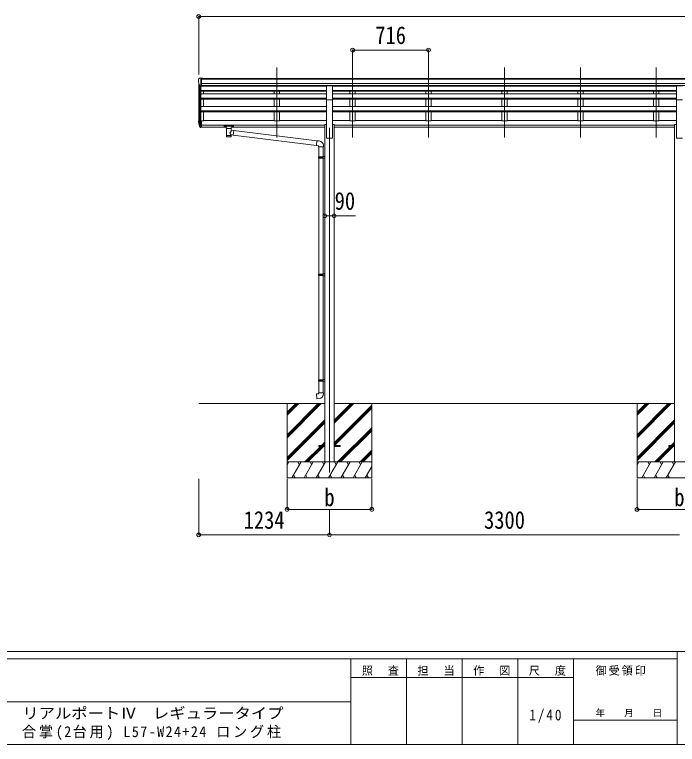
# Model space of a CAD drawing. Units: millimetres at full size. Extents: x -9783 to 33769, y -6828 to 6752.
# Drawn here: x 36 to 6287, y -6828 to 49 of the extents above; entities that cross this region are included whole.
import ezdxf
from ezdxf.enums import TextEntityAlignment as Align

# ---------------------------------------------------------------- set-up
doc = ezdxf.new("R2010")
doc.units = ezdxf.units.MM
doc.header["$LTSCALE"] = 35
doc.header["$PDMODE"] = 32
doc.header["$PDSIZE"] = 35
for name, color, linetype, lineweight in [('0-0_0', 7, 'Continuous', 9), ('0-1_本体', 4, 'Continuous', 9), ('0-2_部品', 7, 'Continuous', 9), ('0-8_PARTS2', 2, 'Continuous', 9), ('0-A_寸法', 6, 'Continuous', 9), ('F-0_240', 7, 'Continuous', 9)]:
    doc.layers.add(name, color=color, linetype=linetype, lineweight=lineweight)
doc.styles.add('ＭＳ ゴシック', font='')
doc.styles.get('ＭＳ ゴシック').set_extended_font_data('MS Gothic')

msp = doc.modelspace()

# ---------------------------------------------------------------- linework, layer by layer
at = {"layer": '0-0_0'}
for p, q in [((1772.2, -3616.8), (2961, -3616.8)), ((2606.2, -3616.8), (2606.2, -4316.8)), ((2606.2, -3910.98), (2900.38, -3616.8)), ((2606.2, -3925.12), (2914.53, -3616.8)), ((2606.2, -3939.26), (2928.67, -3616.8)), ((2606.2, -3727.13), (2716.54, -3616.8)), ((2606.2, -3712.99), (2702.39, -3616.8)), ((2606.2, -3698.85), (2688.25, -3616.8)), ((3051.4, -3802.43), (3237.04, -3616.8)), ((3051.4, -3788.29), (3222.89, -3616.8)), ((3051.4, -3774.15), (3208.75, -3616.8)), ((3051.4, -3616.8), (6261, -3616.8)), ((3051.4, -3986.28), (3406.2, -3631.48)), ((3406.2, -3616.8), (3406.2, -4316.8)), ((5906.2, -3616.8), (5906.2, -4316.8)), ((5906.2, -3910.98), (6200.38, -3616.8)), ((5906.2, -3925.12), (6214.53, -3616.8)), ((5906.2, -3939.26), (6228.67, -3616.8)), ((5906.2, -3727.13), (6016.54, -3616.8)), ((5906.2, -3712.99), (6002.39, -3616.8)), ((5906.2, -3698.85), (5988.25, -3616.8)), ((3051.4, -4000.42), (3406.2, -3645.62)), ((3053.66, -4012.3), (3406.2, -3659.76)), ((2606.2, -4123.11), (2961, -3768.31)), ((5906.2, -4123.11), (6261, -3768.31)), ((2606.2, -4137.25), (2961, -3782.45)), ((2606.2, -4151.4), (2961, -3796.6)), ((3083.01, -4166.8), (3406.2, -3843.61)), ((5906.2, -4137.25), (6261, -3782.45)), ((5906.2, -4151.4), (6261, -3796.6)), ((3097.15, -4166.8), (3406.2, -3857.75)), ((3111.3, -4166.8), (3406.2, -3871.9)), ((2929.15, -4012.3), (2961, -3980.44)), ((6229.15, -4012.3), (6261, -3980.44)), ((2774.65, -4166.8), (2920.15, -4021.3)), ((2788.79, -4166.8), (2934.29, -4021.3)), ((2802.93, -4166.8), (2948.43, -4021.3)), ((2943.29, -4012.3), (2961, -3994.59)), ((2957.43, -4012.3), (2961, -4008.73)), ((3295.15, -4166.8), (3406.2, -4055.74)), ((6074.65, -4166.8), (6220.15, -4021.3)), ((6088.79, -4166.8), (6234.29, -4021.3)), ((6102.93, -4166.8), (6248.43, -4021.3)), ((6243.29, -4012.3), (6261, -3994.59)), ((6257.43, -4012.3), (6261, -4008.73)), ((3309.29, -4166.8), (3406.2, -4069.89)), ((3323.43, -4166.8), (3406.2, -4084.03)), ((3406.2, -4166.8), (2606.2, -4166.8)), ((2606.2, -4194.3), (2622.08, -4166.8)), ((2650.95, -4316.8), (2737.55, -4166.8)), ((2722.55, -4192.78), (2707.55, -4166.8)), ((2766.42, -4316.8), (2853.02, -4166.8)), ((2838.02, -4192.78), (2823.02, -4166.8)), ((2881.89, -4316.8), (2968.49, -4166.8)), ((2953.49, -4192.78), (2938.49, -4166.8)), ((2997.36, -4316.8), (3083.96, -4166.8)), ((3068.96, -4192.78), (3053.96, -4166.8)), ((3112.83, -4316.8), (3199.43, -4166.8)), ((3184.43, -4192.78), (3169.43, -4166.8)), ((3228.3, -4316.8), (3314.9, -4166.8)), ((3284.9, -4166.8), (3299.9, -4192.78)), ((3400.37, -4166.8), (3406.2, -4176.9)), ((6706.2, -4166.8), (5906.2, -4166.8)), ((5906.2, -4194.3), (5922.08, -4166.8)), ((5950.95, -4316.8), (6037.55, -4166.8)), ((6022.55, -4192.78), (6007.55, -4166.8)), ((6066.42, -4316.8), (6153.02, -4166.8)), ((6138.02, -4192.78), (6123.02, -4166.8)), ((6181.89, -4316.8), (6268.49, -4166.8)), ((6253.49, -4192.78), (6238.49, -4166.8)), ((3343.77, -4316.8), (3406.2, -4208.66)), ((2606.2, -4316.8), (3406.2, -4316.8)), ((2665.95, -4290.82), (2680.95, -4316.8)), ((2781.42, -4290.82), (2796.42, -4316.8)), ((2896.89, -4290.82), (2911.89, -4316.8)), ((3012.36, -4290.82), (3027.36, -4316.8)), ((3127.83, -4290.82), (3142.83, -4316.8)), ((3243.3, -4290.82), (3258.3, -4316.8)), ((3358.77, -4290.82), (3373.77, -4316.8)), ((5906.2, -4316.8), (6706.2, -4316.8)), ((5965.95, -4290.82), (5980.95, -4316.8)), ((6081.42, -4290.82), (6096.42, -4316.8)), ((6196.89, -4290.82), (6211.89, -4316.8))]:
    msp.add_line(p, q, dxfattribs=at)
at = {"layer": '0-1_本体'}
for p, q in [((1772.2, -953.68), (1772.2, -589.43)), ((1776.49, -608.23), (1776.49, -977.94)), ((1798.7, -552.68), (7513.7, -552.68)), ((1798.7, -558.03), (7513.7, -558.03)), ((1798.7, -601.56), (7513.7, -601.56)), ((1786.2, -623.59), (1786.2, -995.94)), ((1792.2, -624.06), (1792.2, -951.51)), ((1792.2, -624.07), (2978.7, -624.07)), ((1792.2, -666.26), (2978.7, -666.26)), ((1792.2, -667.66), (2978.7, -667.66)), ((1792.2, -671.35), (2978.7, -671.35)), ((1798.7, -619.23), (7513.7, -619.23)), ((2978.7, -621.6), (1798.7, -621.6)), ((1817.2, -698.59), (1817.2, -671.35)), ((2483.2, -621.6), (2483.2, -624.07)), ((2483.2, -671.35), (2483.2, -698.59)), ((2533.2, -621.6), (2533.2, -624.07)), ((2533.2, -671.35), (2533.2, -698.59)), ((3033.7, -621.61), (5812.2, -621.72)), ((6278.7, -624.07), (3033.7, -624.07)), ((6278.7, -666.26), (3033.7, -666.26)), ((6278.7, -667.66), (3033.7, -667.66)), ((6278.7, -671.35), (3033.7, -671.35)), ((3199.2, -621.6), (3199.2, -624.07)), ((3199.2, -671.35), (3199.2, -698.59)), ((3249.2, -621.6), (3249.2, -624.07)), ((3249.2, -671.35), (3249.2, -698.59)), ((3915.2, -621.6), (3915.2, -624.07)), ((3915.2, -671.35), (3915.2, -698.59)), ((3965.2, -621.6), (3965.2, -624.07)), ((3965.2, -671.35), (3965.2, -698.59)), ((4631.2, -621.6), (4631.2, -624.07)), ((4631.2, -671.35), (4631.2, -698.59)), ((4681.2, -621.6), (4681.2, -624.07)), ((4681.2, -671.35), (4681.2, -698.59)), ((5347.2, -621.6), (5347.2, -624.07)), ((5347.2, -671.35), (5347.2, -698.59)), ((5397.2, -621.6), (5397.2, -624.07)), ((5397.2, -671.35), (5397.2, -698.59)), ((6278.7, -621.72), (5812.2, -621.72)), ((6063.2, -621.6), (6063.2, -624.07)), ((6063.2, -671.35), (6063.2, -698.59)), ((6113.2, -621.6), (6113.2, -624.07)), ((6113.2, -671.35), (6113.2, -698.59)), ((1792.2, -698.59), (2978.7, -698.59)), ((1792.2, -739.32), (2978.7, -739.32)), ((1792.2, -740.81), (2978.7, -740.81)), ((1792.2, -747.62), (2978.7, -747.62)), ((1817.2, -817.1), (1817.2, -747.62)), ((2483.2, -747.62), (2483.2, -817.1)), ((2533.2, -747.62), (2533.2, -817.1)), ((2978.7, -1116.8), (2978.7, -752.86)), ((6278.7, -698.59), (3033.7, -698.59)), ((6278.7, -739.32), (3033.7, -739.32)), ((6278.7, -740.81), (3033.7, -740.81)), ((6278.7, -747.62), (3033.7, -747.62)), ((3033.7, -1116.8), (3033.7, -752.86)), ((3199.2, -747.62), (3199.2, -817.1)), ((3249.2, -747.62), (3249.2, -817.1)), ((3915.2, -747.62), (3915.2, -817.1)), ((3965.2, -747.62), (3965.2, -817.1)), ((4631.2, -747.62), (4631.2, -817.1)), ((4681.2, -747.62), (4681.2, -817.1)), ((5347.2, -747.62), (5347.2, -817.1)), ((5397.2, -747.62), (5397.2, -817.1)), ((6063.2, -747.62), (6063.2, -817.1)), ((6113.2, -747.62), (6113.2, -817.1)), ((6278.7, -1116.8), (6278.7, -752.86)), ((1792.2, -817.1), (2978.7, -817.1)), ((6278.7, -817.1), (3033.7, -817.1)), ((1792.2, -856.42), (2978.7, -856.42)), ((1792.2, -857.9), (2978.7, -857.9)), ((1792.2, -867.38), (2978.7, -867.38)), ((1817.2, -952.33), (1817.2, -867.38)), ((2483.2, -867.38), (2483.2, -952.33)), ((2533.2, -867.38), (2533.2, -952.33)), ((6278.7, -856.42), (3033.7, -856.42)), ((6278.7, -857.9), (3033.7, -857.9)), ((6278.7, -867.38), (3033.7, -867.38)), ((3199.2, -867.38), (3199.2, -952.33)), ((3249.2, -867.38), (3249.2, -952.33)), ((3915.2, -867.38), (3915.2, -952.33)), ((3965.2, -867.38), (3965.2, -952.33)), ((4631.2, -867.38), (4631.2, -952.33)), ((4681.2, -867.38), (4681.2, -952.33)), ((5347.2, -867.38), (5347.2, -952.33)), ((5397.2, -867.38), (5397.2, -952.33)), ((6063.2, -867.38), (6063.2, -952.33)), ((6113.2, -867.38), (6113.2, -952.33)), ((1798.7, -952.33), (1817.2, -952.33)), ((1817.2, -947.53), (2483.2, -947.53)), ((2533.2, -952.33), (2483.2, -952.33)), ((2533.2, -947.53), (2978.7, -947.53)), ((3033.7, -947.53), (3199.2, -947.53)), ((3249.2, -952.33), (3199.2, -952.33)), ((3249.2, -947.53), (3915.2, -947.53)), ((3965.2, -952.33), (3915.2, -952.33)), ((3965.2, -947.53), (4631.2, -947.53)), ((4681.2, -952.33), (4631.2, -952.33)), ((4681.2, -947.53), (5347.2, -947.53)), ((5397.2, -952.33), (5347.2, -952.33)), ((6063.2, -947.53), (5397.2, -947.53)), ((6113.2, -952.33), (6063.2, -952.33)), ((6278.7, -947.53), (6113.2, -947.53)), ((1798.7, -991.84), (2961, -991.84)), ((1798.7, -993.22), (2961, -993.22)), ((1798.7, -1010.4), (2030.2, -1010.4)), ((2084.2, -1010.4), (2961, -1010.4)), ((2961, -986.8), (2978.7, -986.8)), ((2961, -986.8), (2961, -4166.8)), ((3033.7, -986.8), (3051.4, -986.8)), ((3051.4, -986.8), (3051.4, -4166.8)), ((6261, -991.84), (3051.4, -991.84)), ((6261, -993.22), (3051.4, -993.22)), ((6261, -1010.4), (3051.4, -1010.4)), ((6261, -986.8), (6278.7, -986.8)), ((6261, -986.8), (6261, -4166.8)), ((2978.7, -1116.8), (3033.7, -1116.8)), ((6278.7, -1116.8), (6333.7, -1116.8))]:
    msp.add_line(p, q, dxfattribs=at)
at = {"layer": '0-2_部品'}
for p, q in [((1770.2, -560.45), (1770.2, -561.08)), ((1777.11, -551.64), (1773.05, -557.45)), ((1784.58, -622.25), (1775.3, -606.18)), ((1780.2, -551.08), (1777.87, -551.22)), ((1780.2, -551.08), (1798.7, -551.08)), ((1792.2, -624.06), (1792.2, -551.08)), ((1798.7, -551.08), (1808.7, -551.16)), ((1798.7, -623.06), (1798.7, -551.08)), ((1808.7, -552.68), (1808.7, -551.16)), ((1792.2, -624.06), (1787, -623.74)), ((1798.7, -623.06), (1792.2, -623.06)), ((2978.7, -620.94), (3033.7, -620.94)), ((2978.7, -753.02), (2978.7, -620.94)), ((3033.7, -753.02), (3033.7, -620.94)), ((6278.7, -620.94), (6333.7, -620.94)), ((6278.7, -753.02), (6278.7, -620.94)), ((2978.7, -753.02), (3033.7, -753.02)), ((6278.7, -753.02), (6333.7, -753.02)), ((1792.2, -951.51), (1792.2, -1013.39)), ((1798.7, -951.51), (1792.2, -951.51)), ((1798.7, -951.51), (1798.7, -1012.57)), ((1774.6, -977.55), (1784.76, -996.72)), ((1785.77, -995.47), (1776.02, -977.05)), ((1777.18, -994.4), (1784.76, -1011.89)), ((1792.2, -996.22), (1787.07, -996.22)), ((1792.2, -998.22), (1787.36, -998.22)), ((1792.2, -1013.39), (1787.36, -1013.39)), ((1798.7, -989.82), (1792.2, -989.82)), ((1798.7, -995.22), (1792.2, -995.22)), ((1798.7, -1012.57), (1792.2, -1012.57)), ((2013.7, -998.28), (2013.7, -1009.04)), ((2013.7, -998.47), (2013.7, -1000.01)), ((2015.7, -997.62), (2098.7, -997.62)), ((2015.7, -999.79), (2098.7, -999.79)), ((2015.7, -1009.7), (2030.2, -1009.7)), ((2030.2, -1016.51), (2030.2, -1006.24)), ((2034.3, -1021.01), (2034.29, -1101.3)), ((2080.1, -1038.59), (2080.1, -1021)), ((2084.2, -1016.51), (2084.2, -1006.24)), ((2084.2, -1009.7), (2098.7, -1009.7)), ((2100.7, -998.28), (2100.7, -1009.04)), ((2105.33, -1042.49), (2080.1, -1038.58)), ((2080.12, -1101.3), (2080.1, -1084.68)), ((2080.1, -1084.93), (2098.31, -1087.75)), ((2105.33, -1042.49), (2098.31, -1087.75)), ((2883.08, -1185.12), (2098.31, -1087.75)), ((2105.33, -1042.49), (2887.09, -1139.29)), ((2907.93, -1141.11), (2887.09, -1139.29)), ((2903, -1196.86), (2949, -1196.86)), ((2905, -1196.86), (2905, -1290.86)), ((2947, -1196.86), (2947, -1288.3)), ((2949, -1196.86), (2949, -1185.94)), ((2903, -1292.86), (2904, -1290.86)), ((2903, -1292.86), (2947, -1292.86)), ((2903, -1292.86), (2903, -1300.86)), ((2903, -1300.86), (2947, -1300.86)), ((2903, -1300.86), (2904, -1302.86)), ((2904, -1290.86), (2947, -1290.86)), ((2904, -1302.86), (2947, -1302.86)), ((2905, -1302.86), (2905, -2397.05)), ((2942.53, -1292.86), (2942.1, -1290.86)), ((2945, -1288.36), (2961, -1287.89)), ((2945, -1290.36), (2945, -1288.36)), ((2945, -1290.36), (2947, -1290.36)), ((2945, -1305.36), (2945, -1303.36)), ((2945, -1305.36), (2961, -1305.83)), ((2947, -1305.42), (2947, -2394.49)), ((2961, -1287.89), (2961, -1305.83)), ((2903, -2399.05), (2904, -2397.05)), ((2903, -2399.05), (2947, -2399.05)), ((2903, -2399.05), (2903, -2407.05)), ((2904, -2397.05), (2947, -2397.05)), ((2942.53, -2399.05), (2942.1, -2397.05)), ((2945, -2394.55), (2961, -2394.08)), ((2945, -2396.55), (2945, -2394.55)), ((2945, -2396.55), (2947, -2396.55)), ((2961, -2394.08), (2961, -2412.02)), ((2903, -2407.05), (2947, -2407.05)), ((2903, -2407.05), (2904, -2409.05)), ((2904, -2409.05), (2947, -2409.05)), ((2905, -2409.05), (2905, -3392.21)), ((2945, -2411.55), (2945, -2409.55)), ((2945, -2411.55), (2961, -2412.02)), ((2947, -2411.6), (2947, -3389.65)), ((2903, -3394.21), (2904, -3392.21)), ((2903, -3394.21), (2947, -3394.21)), ((2903, -3394.21), (2903, -3402.21)), ((2903, -3402.21), (2947, -3402.21)), ((2903, -3402.21), (2904, -3404.21)), ((2904, -3392.21), (2947, -3392.21)), ((2904, -3404.21), (2947, -3404.21)), ((2905, -3404.21), (2905, -3514.21)), ((2942.53, -3394.21), (2942.1, -3392.21)), ((2945, -3389.71), (2961, -3389.24)), ((2945, -3391.71), (2945, -3389.71)), ((2945, -3391.71), (2947, -3391.71)), ((2945, -3406.71), (2945, -3404.71)), ((2945, -3406.71), (2961, -3407.18)), ((2947, -3406.76), (2947, -3514.21)), ((2961, -3389.24), (2961, -3407.18)), ((2903, -3514.21), (2949, -3514.21)), ((2903, -3524.21), (2903, -3514.21)), ((2949, -3514.21), (2949, -3525.12))]:
    msp.add_line(p, q, dxfattribs=at)
at = {"layer": '0-2_部品', "color": 4}
for p, q in [((2906.2, -4012.3), (2906.2, -4021.3)), ((2961, -4012.3), (2906.2, -4012.3)), ((2961, -4021.3), (2906.2, -4021.3)), ((3105.8, -4012.3), (3051, -4012.3)), ((6206.2, -4012.3), (6206.2, -4021.3)), ((6261, -4012.3), (6206.2, -4012.3)), ((6261, -4021.3), (6206.2, -4021.3))]:
    msp.add_line(p, q, dxfattribs=at)
at = {"layer": '0-2_部品'}
for points in [[(2013.7, -998.28), (2013.74, -998.09), (2013.83, -997.95), (2013.92, -997.85), (2014.02, -997.79), (2014.15, -997.75), (2014.44, -997.69), (2014.93, -997.64), (2015.47, -997.62), (2015.7, -997.62)], [(2013.7, -1009.04), (2013.74, -1009.24), (2013.83, -1009.37), (2013.92, -1009.47), (2014.02, -1009.53), (2014.15, -1009.57), (2014.44, -1009.63), (2014.93, -1009.68), (2015.47, -1009.7), (2015.7, -1009.7)], [(2030.24, -1016.46), (2030.22, -1016.81), (2030.47, -1017.77), (2030.99, -1018.65), (2031.79, -1019.49), (2032.9, -1020.29), (2034.3, -1021.01)], [(2080.1, -1021), (2080.34, -1020.91), (2081.69, -1020.17), (2082.81, -1019.32), (2083.56, -1018.46), (2084.02, -1017.56), (2084.19, -1016.67)], [(2098.7, -997.62), (2099.06, -997.62), (2099.59, -997.65), (2100.04, -997.7), (2100.34, -997.77), (2100.51, -997.87), (2100.63, -998.01), (2100.7, -998.19), (2100.7, -998.28)], [(2098.7, -1009.7), (2099.06, -1009.7), (2099.59, -1009.67), (2100.04, -1009.62), (2100.34, -1009.55), (2100.51, -1009.45), (2100.63, -1009.31), (2100.7, -1009.13), (2100.7, -1009.04)], [(2887.09, -1139.29), (2883.08, -1185.12), (2903, -1186.86), (2903, -1196.86)], [(2942.53, -1292.86), (2942.53, -1300.86), (2942.1, -1302.86)], [(2945, -1303.36), (2947, -1303.36), (2947, -1290.36)], [(2942.53, -2399.05), (2942.53, -2407.05), (2942.1, -2409.05)], [(2945, -2409.55), (2947, -2409.55), (2947, -2396.55)], [(2942.53, -3394.21), (2942.53, -3402.21), (2942.1, -3404.21)], [(2945, -3404.71), (2947, -3404.71), (2947, -3391.71)], [(2907.93, -3569.95), (2887.09, -3571.77), (2883.08, -3525.95), (2903, -3524.21)]]:
    msp.add_lwpolyline(points, dxfattribs=at)
at = {"layer": '0-2_部品', "color": 4}
msp.add_lwpolyline([(3105.8, -4012.3), (3105.8, -4021.3), (3051, -4021.3)], dxfattribs=at)
at = {"layer": '0-2_部品'}
for centre, radius, start, end in [((1773.2, -560.45), 3, 93, 180), ((1972.2, -561.08), 202, 180, 192.90261), ((1777.93, -552.22), 1, 93.5, 145), ((1787.18, -620.75), 3, 210, 266.5), ((1860.86, -955.38), 89.07, 174.49576, 194.41188), ((1860.15, -951.1), 88.05, 177.22392, 197.21071), ((1905.42, -958.32), 133.22, 183.27987, 195.71302), ((1787.36, -995.22), 3, 210, 270), ((1787.36, -1010.39), 3, 210, 270), ((1787.07, -994.72), 1.5, 210, 270), ((2904, -1185.94), 45, 0, 85), ((2904, -3525.12), 45, 275, 0)]:
    msp.add_arc(centre, radius, start, end, dxfattribs=at)
for centre, major_axis, ratio, start_param, end_param in [((2015.7, -1000.01), (2, 0), 0.109601, 1.5707963, 3.1415927), ((2057.2, -1006.24), (27, 0), 0.122176, 6.2831853, 9.424778), ((2057.22, -1021.47), (-22.91, 0.42), 0.072511, 0.0008029, 1.5715993), ((2057.22, -1023.09), (-22.91, 0.42), 0.072511, 0.0008029, 1.5715993), ((2057.19, -1021.47), (22.92, 0.42), 0.07247, 4.71158, 6.2823764), ((2057.19, -1023.09), (22.92, 0.42), 0.07247, 4.71158, 6.2823764), ((2068.2, -1016.51), (16, 0), 0.361356, 6.2636979, 6.2831853), ((2098.7, -1000.01), (2, 0), 0.109601, 0, 1.5707963), ((2057.2, -1088.86), (22.91, 0), 0.122865, 3.1415927, 6.2831853), ((2057.2, -1065.13), (-22.81, -26.62), 0.234429, 1.6855472, 3.1268519), ((2059.76, -1062.48), (20.32, -22.25), 0.045535, 0.0389954, 1.3075346), ((2057.2, -1101.3), (22.92, 0), 0.101955, 3.1415499, 6.2833984)]:
    msp.add_ellipse(centre, major_axis=major_axis, ratio=ratio, start_param=start_param, end_param=end_param, dxfattribs=at)
at = {"layer": '0-8_PARTS2'}
for p, q in [((2508.2, -1110.6), (2508.2, -448.07)), ((3224.2, -1110.6), (3224.2, -448.07)), ((3940.2, -1110.6), (3940.2, -448.07)), ((4656.2, -1110.6), (4656.2, -448.07)), ((5372.2, -1110.6), (5372.2, -448.07)), ((6088.2, -1110.6), (6088.2, -448.07)), ((3006.2, -1016.8), (3006.2, -4266.8))]:
    msp.add_line(p, q, dxfattribs=at)
at = {"layer": '0-A_寸法'}
for p, q in [((1772.2, 31.56), (7540.2, 31.56)), ((1772.2, 31.56), (1772.2, -514.07)), ((3224.2, -285.06), (3224.2, -514.07)), ((3224.2, -285.06), (3940.2, -285.06)), ((3940.2, -285.06), (3940.2, -514.07)), ((2961, -1846.98), (3051, -1846.98)), ((3051, -1846.98), (3251, -1846.98)), ((1772.2, -4853.17), (1772.2, -4324.22)), ((2606.2, -4613.19), (2606.2, -4324.22)), ((3406.2, -4613.19), (3406.2, -4324.22)), ((5906.2, -4613.19), (5906.2, -4324.22)), ((2606.2, -4613.19), (3406.2, -4613.19)), ((3006.2, -4853.17), (3006.2, -4613.19)), ((5906.2, -4613.19), (6706.2, -4613.19)), ((1772.2, -4853.17), (3006.2, -4853.17)), ((3006.2, -4853.17), (6306.2, -4853.17))]:
    msp.add_line(p, q, dxfattribs=at)
for p in [(1772.2, 31.56), (3224.2, -285.06), (3940.2, -285.06), (2961, -1846.98), (3051, -1846.98), (2606.2, -4613.19), (3406.2, -4613.19), (5906.2, -4613.19), (1772.2, -4853.17), (3006.2, -4853.17)]:
    msp.add_point(p, dxfattribs=at)
at = {"layer": 'F-0_240', "color": 5}
for p, q in [((-9783.03, -5953.1), (9396.97, -5953.1)), ((6285.75, -5953.1), (6285.75, -6828.1)), ((-9783.03, -6023.1), (6285.75, -6023.1)), ((3205.75, -6023.1), (3205.75, -6828.1)), ((3730.75, -6023.1), (3730.75, -6828.1)), ((4255.75, -6023.1), (4255.75, -6828.1)), ((4780.75, -6023.1), (4780.75, -6828.1)), ((5305.75, -6023.1), (5305.75, -6828.1)), ((3205.75, -6198.1), (5305.75, -6198.1)), ((-3969.25, -6425.6), (3205.75, -6425.6)), ((5305.75, -6600.6), (6285.75, -6600.6)), ((-9783.03, -6828.1), (9396.97, -6828.1))]:
    msp.add_line(p, q, dxfattribs=at)

# ---------------------------------------------------------------- texts
at = {"layer": '0-A_寸法', "color": 7, "style": 'ＭＳ ゴシック', "width": 0.85}
for s, p in [('716', (3437.83, -278.06)), ('90', (3054.75, -1839.98)), ('b', (2958.08, -4633.19)), ('b', (6258.08, -4633.19)), ('1234', (2196.7, -4846.17)), ('3300', (4463.7, -4846.17))]:
    msp.add_text(s, height=166.8, dxfattribs=at).set_placement(p, align=Align.BOTTOM_LEFT)
at = {"layer": 'F-0_240', "style": 'ＭＳ ゴシック', "width": 1.1}
msp.add_text('リアルポートⅣ\u3000レギュラータイプ', height=102.6, dxfattribs=at).set_placement((109.35, -6616.22), align=Align.BOTTOM_LEFT)
at = {"layer": 'F-0_240', "style": 'ＭＳ ゴシック'}
msp.add_text('年\u3000\u3000月\u3000\u3000日', height=64.15, dxfattribs=at).set_placement((5515.76, -6583.1), align=Align.BOTTOM_LEFT)
at = {"layer": 'F-0_240', "attachment_point": 7, "style": 'ＭＳ ゴシック'}
for s, insert, char_height in [('\\T1.17;照\u3000査', (3310.76, -6180.6), 76.98), ('\\T1.17;担\u3000当', (3835.76, -6180.6), 76.98), ('\\T1.17;作\u3000図', (4360.75, -6180.6), 76.98), ('\\T1.17;尺\u3000度', (4885.76, -6180.6), 76.98), ('\\T1.17;御受領印', (5515.75, -6180.6), 76.98), ('\\T1.28;\\W0.9;1/40', (4890.13, -6626.85), 102.6), ('\\T1.2;\\W0.95;合掌(2台用)\\~L57-W24+24\\~ロング柱', (105.77, -6786.55), 102.6)]:
    msp.add_mtext(s, dxfattribs=dict(at, insert=insert, char_height=char_height))

doc.saveas('drawing.dxf')
